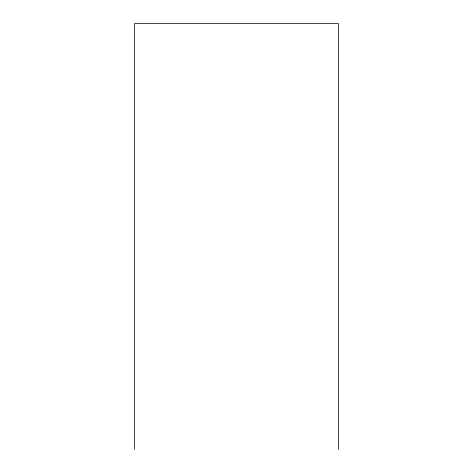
<?xml version="1.0" encoding="UTF-8"?>
<svg xmlns="http://www.w3.org/2000/svg" width="473" height="473" viewBox="0 0 473 473"><rect width="100%" height="100%" fill="white"/><g stroke="black" fill="none" stroke-linecap="round" stroke-linejoin="round"><path stroke-width="0.71" d="M338.514 449.35L338.514 23.65L134.486 23.65L134.486 449.35"/></g></svg>
